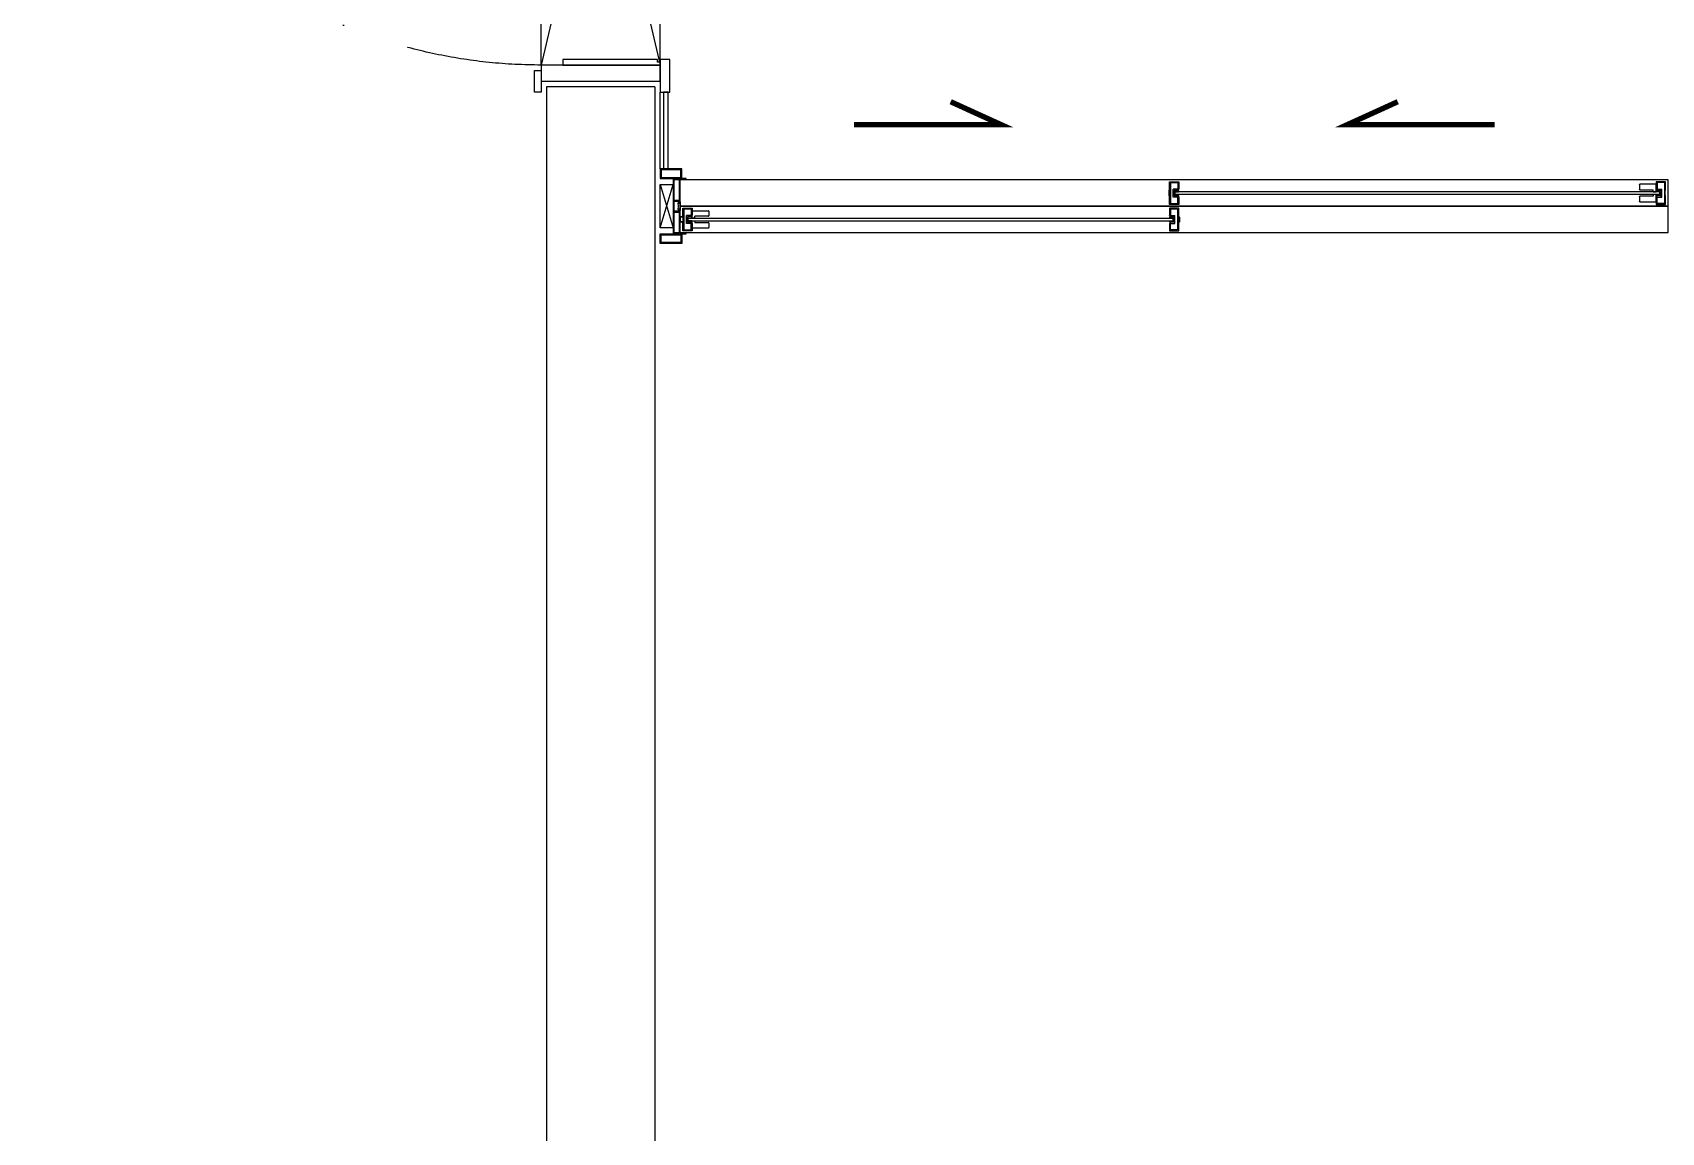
# Model space of a CAD drawing. Header units: millimetres. Extents: x -33000 to 294000, y 0 to 42408.
# Drawn here: x 262631 to 265642, y 10922 to 12955 of the extents above; entities that cross this region are included whole.
import ezdxf

# ---------------------------------------------------------------- set-up
doc = ezdxf.new("R2010")
doc.units = ezdxf.units.MM
doc.header["$LTSCALE"] = 50
doc.linetypes.add('DASHDOTX2', pattern=[2, 1, -0.5, 0, -0.5])
doc.layers.add('arch', color=8, linetype='Continuous')

# ---------------------------------------------------------------- blocks, each defined once
blk = doc.blocks.new('*U291')
for points in [[(-17.5, 0), (-17.5, -6), (124.5, -6), (124.5, 0)], [(124.5, -6), (124.5, -15), (-17.5, -15), (-17.5, -6)]]:
    blk.add_lwpolyline(points, close=True)
blk = doc.blocks.new('*U286')
at = {"linetype": 'Continuous', "ltscale": 4}
for points in [[(-982.8, 226.5), (-1000.8, 226.5), (-1000.8, 166.5), (-982.8, 166.5)], [(177.2, 176.5), (-762.8, 176.5), (-762.8, 136.5), (177.2, 136.5)], [(-982.8, -813.5), (-1000.8, -813.5), (-1000.8, -753.5), (-982.8, -753.5)]]:
    blk.add_lwpolyline(points, close=True, dxfattribs=at)
for points in [[(-982.8, 226.5), (-982.8, 206.5), (-762.8, 206.5), (-762.8, 226.5), (-982.8, 226.5), (-762.8, 206.5)], [(-982.8, 176.5), (-982.8, 171.5), (-977.8, 171.5), (-977.8, 166.5), (-802.8, 166.5), (-802.8, 176.5), (-982.8, 176.5)], [(-982.8, -763.5), (-982.8, -758.5), (-977.8, -758.5), (-977.8, -753.5), (-802.8, -753.5), (-802.8, -763.5), (-982.8, -763.5)]]:
    blk.add_lwpolyline(points)
for points in [[(-750.8, 226.5), (-750.8, 186.5), (-762.8, 186.5), (-762.8, 226.5)], [(-762.8, 176.5), (-762.8, 206.5), (-982.8, 206.5), (-982.8, 176.5)], [(-982.8, -763.5), (-982.8, 176.5), (-762.8, -763.5), (-762.8, 176.5)], [(-762.8, -763.5), (-762.8, -793.5), (-982.8, -793.5), (-982.8, -763.5)], [(-750.8, -813.5), (-750.8, -773.5), (-762.8, -773.5), (-762.8, -813.5)]]:
    blk.add_lwpolyline(points, close=True)
at = {"linetype": 'DASHDOTX2', "ltscale": 5}
blk.add_arc((-762.8, 176.5), 940, 270, 360, dxfattribs=at)
blk = doc.blocks.new('5T슬림핸들')
at = {"color": 0}
for p, q in [((-16.1, 9.5), (-16.1, 38.5)), ((-15.1, 39.5), (-6.7, 39.5)), ((-5.7, 38.5), (-5.7, 13.7)), ((5.7, 13.7), (5.7, 38.5)), ((6.7, 39.5), (15.1, 39.5)), ((16.1, 38.5), (16.1, 9.5)), ((-2.5, 8.5), (-15.1, 8.5)), ((-2.5, 13.7), (-5.7, 13.7)), ((-2.5, 13.7), (-2.5, 8.5)), ((2.5, 8.5), (2.5, 13.7)), ((2.5, 13.7), (5.7, 13.7)), ((15.1, 8.5), (2.5, 8.5))]:
    blk.add_line(p, q, dxfattribs=at)
for centre, start, end in [((-15.1, 38.5), 90, 180), ((-6.7, 38.5), 0, 90), ((6.7, 38.5), 90, 180), ((15.1, 38.5), 360, 90), ((-15.1, 9.5), 180, 270), ((15.1, 9.5), 270, 0)]:
    blk.add_arc(centre, 1, start, end, dxfattribs=at)
blk = doc.blocks.new('wja-003')
at = {"color": 0}
for p, q in [((-21, 8.2), (-21, -8.6)), ((-7.6, 8.5), (-20.7, 8.5)), ((-19.2, -6.7), (-19.2, 6.4)), ((-18.9, 6.7), (-7.7, 6.7)), ((-7.6, 8.3), (-7.6, 8.5)), ((-7.4, 6.4), (-7.4, -1.8)), ((-5.5, 8), (-7.3, 8)), ((-5, 0.3), (-5, 7.5)), ((4.7, 0), (-4.7, 0)), ((5, 7.5), (5, 0.3)), ((7.3, 8), (5.5, 8)), ((7.4, 6.4), (7.4, -1.8)), ((20.7, 8.5), (7.6, 8.5)), ((7.6, 8.5), (7.6, 8.3)), ((18.9, 6.7), (7.7, 6.7)), ((19.2, -6.7), (19.2, 6.4)), ((21, -8.6), (21, 8.2)), ((-20.7, -8.9), (-5.5, -8.9)), ((19.2, -6.7), (-19.2, -6.7)), ((-2.8, -6.7), (-11.7, -6.7)), ((-7.4, -1.8), (7.4, -1.8)), ((-4.5, -7.9), (4.5, -7.9)), ((2.8, -7.9), (4.5, -7.9)), ((5.5, -8.9), (20.7, -8.9))]:
    blk.add_line(p, q, dxfattribs=at)
for centre, radius, start, end in [((-20.7, 8.2), 0.3, 90, 180), ((-18.9, 6.4), 0.3, 90, 180), ((-7.7, 6.4), 0.3, 360, 90), ((-7.3, 8.3), 0.3, 180, 270), ((-5.5, 7.5), 0.5, 0, 90), ((-4.7, 0.3), 0.3, 180, 270), ((4.7, 0.3), 0.3, 270, 360), ((5.5, 7.5), 0.5, 90, 180), ((7.3, 8.3), 0.3, 270, 0), ((7.7, 6.4), 0.3, 90, 180), ((18.9, 6.4), 0.3, 0, 90), ((20.7, 8.2), 0.3, 360, 90), ((-20.7, -8.6), 0.3, 180, 270), ((-5.5, -8.4), 0.5, 270, 360), ((-4.5, -8.4), 0.5, 90, 180), ((4.5, -8.4), 0.5, 0, 90), ((5.5, -8.4), 0.5, 180, 270), ((20.7, -8.6), 0.3, 270, 360)]:
    blk.add_arc(centre, radius, start, end, dxfattribs=at)
blk = doc.blocks.new('wjp-009')
at = {"color": 8}
blk.add_lwpolyline([(5.7, 0.3), (5.7, -0.5, 0.414214), (6, -0.8), (6.8, -0.8, -0.668179), (6.9, -1.1), (6.4, -1.7, -0.198912), (6.2, -1.8), (4.2, -1.8, 0.118678), (-4.2, -1.8), (-6.2, -1.8, -0.198912), (-6.4, -1.7), (-6.9, -1.1, -0.668179), (-6.8, -0.8), (-6, -0.8, 0.414214), (-5.7, -0.5), (-5.7, 0.3, 0.414214), (-6, 0.6), (-7.9, 0.6, -0.668179), (-8.2, 1.3), (-7.8, 1.7, -0.198912), (-7.5, 1.8), (7.5, 1.8, -0.198912), (7.8, 1.7), (8.2, 1.3, -0.668179), (7.9, 0.6), (6, 0.6, 0.414214)], format="xyb", close=True, dxfattribs=at)

msp = doc.modelspace()

# ---------------------------------------------------------------- linework, layer by layer
at = {"layer": 'arch', "ltscale": 25}
for p, q in [((263581.2, 12854.6), (263581.2, 10484.6)), ((263781.2, 12854.6), (263581.2, 12854.6)), ((263781.2, 12854.6), (263781.2, 10484.6)), ((263791.2, 12593.7), (263815.2, 12673.7)), ((263791.2, 12673.7), (263815.2, 12593.7)), ((265639, 12660.5), (264742.8, 12660.5)), ((265639, 12655.5), (264742.8, 12655.5)), ((263843.2, 12611.8), (264739.4, 12611.8)), ((263843.2, 12606.8), (264739.4, 12606.8))]:
    msp.add_line(p, q, dxfattribs=at)
at = {"layer": 'arch', "ltscale": 25, "const_width": 10}
for points in [[(264149.2, 12784.6), (264420.8, 12784.6), (264328.1, 12826.8)], [(265333.3, 12784.6), (265061.7, 12784.6), (265154.4, 12826.8)]]:
    msp.add_lwpolyline(points, dxfattribs=at)
at = {"layer": 'arch', "ltscale": 25}
for points in [[(263831.2, 12684.6), (263831.2, 12702.6), (263791.2, 12702.6), (263791.2, 12684.6)], [(263829.2, 12686.6), (263829.2, 12700.6), (263793.2, 12700.6), (263793.2, 12686.6)], [(265654.4, 12682.3), (263827.8, 12682.3), (263827.8, 12633.7), (265654.4, 12633.7)], [(263791.2, 12673.7), (263815.2, 12673.7), (263815.2, 12593.7), (263791.2, 12593.7)], [(265640.5, 12653.4), (265632.5, 12653.4), (265632.5, 12655.5), (265639, 12655.5), (265639, 12658), (265639, 12660.5), (265632.5, 12660.5), (265632.5, 12662.6), (265640.5, 12662.6), (265640.5, 12658)], [(265654.4, 12633.7), (263827.8, 12633.7), (263827.8, 12585), (265654.4, 12585)], [(263841.7, 12604.7), (263849.7, 12604.7), (263849.7, 12606.8), (263843.2, 12606.8), (263843.2, 12609.3), (263843.2, 12611.8), (263849.7, 12611.8), (263849.7, 12613.9), (263841.7, 12613.9), (263841.7, 12609.3)], [(263831.2, 12582.7), (263831.2, 12564.7), (263791.2, 12564.7), (263791.2, 12582.7)], [(263829.2, 12580.7), (263829.2, 12566.7), (263793.2, 12566.7), (263793.2, 12580.7)]]:
    msp.add_lwpolyline(points, close=True, dxfattribs=at)
for points in [[(263839.2, 12584.2, 0.414214), (263838.9, 12584.5), (263828.1, 12584.5, -0.414214), (263827.8, 12584.8), (263827.8, 12624.4, 0.414214), (263827.3, 12624.9, -0.414214), (263826.8, 12625.4), (263826.8, 12627.4, 0.414214), (263826.5, 12627.7), (263825.9, 12627.7, 0.414214), (263825.6, 12627.4), (263825.6, 12625, -0.414214), (263825.3, 12624.7), (263817.3, 12624.7, -0.414214), (263817, 12625), (263817, 12642.4, -0.414214), (263817.3, 12642.7), (263825.3, 12642.7, -0.414214), (263825.6, 12642.4), (263825.6, 12640, 0.414214), (263825.9, 12639.7), (263826.5, 12639.7, 0.414214), (263826.8, 12640), (263826.8, 12642, -0.414214), (263827.3, 12642.5, 0.414214), (263827.8, 12643), (263827.8, 12682.5, -0.414214), (263828.1, 12682.8), (263838.9, 12682.8, 0.414214), (263839.2, 12683.1), (263839.2, 12684.3, 0.414214), (263838.9, 12684.6), (263826.2, 12684.6), (263815.2, 12684.6), (263815.2, 12582.7), (263826.2, 12582.7), (263838.9, 12582.7, 0.414214), (263839.2, 12583)], [(263817, 12644.5), (263817, 12682.8), (263825.7, 12682.8, -0.414214), (263826, 12682.5), (263826, 12645, -0.414214), (263825.5, 12644.5)], [(263817, 12622.9), (263825.5, 12622.9, -0.414214), (263826, 12622.4), (263826, 12584.8, -0.414214), (263825.7, 12584.5), (263817, 12584.5)], [(263827.8, 12609.3), (263827.8, 12613.1, -0.583333), (263833.8, 12613.1), (263833.8, 12605.6, -0.583333), (263827.8, 12605.6)]]:
    msp.add_lwpolyline(points, format="xyb", close=True, dxfattribs=at)
at = {"layer": 'arch', "ltscale": 25, "elevation": 0}
for points in [[(264731.4, 12653.5, 1), (264733.4, 12653.5), (264733.4, 12662.5, 1), (264731.4, 12662.5)], [(264731.9, 12653.5, 1), (264732.9, 12653.5), (264732.9, 12662.5, 1), (264731.9, 12662.5)], [(264750.8, 12604.7, -1), (264748.8, 12604.7), (264748.8, 12613.7, -1), (264750.8, 12613.7)], [(264750.3, 12604.7, -1), (264749.3, 12604.7), (264749.3, 12613.7, -1), (264750.3, 12613.7)]]:
    msp.add_lwpolyline(points, format="xyb", close=True, dxfattribs=at)
for points in [[(264741.3, 12653.4), (264749.3, 12653.4), (264749.3, 12655.5), (264742.8, 12655.5), (264742.8, 12658), (264742.8, 12660.5), (264749.3, 12660.5), (264749.3, 12662.6), (264741.3, 12662.6), (264741.3, 12658)], [(264740.9, 12604.7), (264732.9, 12604.7), (264732.9, 12606.8), (264739.4, 12606.8), (264739.4, 12609.3), (264739.4, 12611.8), (264732.9, 12611.8), (264732.9, 12613.9), (264740.9, 12613.9), (264740.9, 12609.3)]]:
    msp.add_lwpolyline(points, close=True, dxfattribs=at)
msp.add_lwpolyline([(263828.6, 12613.1, -0.431818), (263833, 12613.1), (263833, 12605.6, -0.431818), (263828.6, 12605.6), (263828.6, 12613.1)], format="xyb", dxfattribs=at)

# ---------------------------------------------------------------- block references
at = {"layer": 'arch', "ltscale": 25, "xscale": -1}
msp.add_blockref('*U286', (262808.4, 13658.1), dxfattribs=at)
for name, p, rotation in [('*U291', (263791.2, 12827.1), 90), ('wja-003', (264741.3, 12658), 269.9999999999828), ('5T슬림핸들', (265640.5, 12658), 90.00000000003733), ('wja-003', (263841.7, 12609.3), 269.9999999999998)]:
    msp.add_blockref(name, p, dxfattribs=dict(at, rotation=rotation))
at = {"layer": 'arch', "ltscale": 25}
for name, p, rotation in [('wja-003', (265640.5, 12658), 90.00000000000014), ('wjp-009', (263826.2, 12633.7), 270), ('5T슬림핸들', (263841.7, 12609.3), 269.9999999999625), ('wja-003', (264740.9, 12609.2), 90.00000000001725)]:
    msp.add_blockref(name, p, dxfattribs=dict(at, rotation=rotation))

doc.saveas('drawing.dxf')
